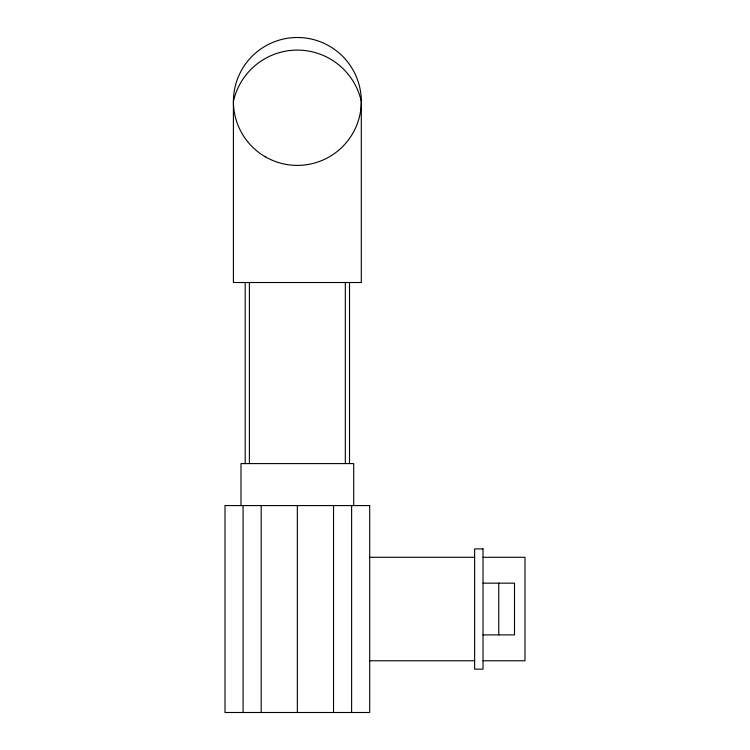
<?xml version="1.0" encoding="UTF-8"?>
<svg xmlns="http://www.w3.org/2000/svg" width="750" height="750" viewBox="0 0 750 750"><rect width="100%" height="100%" fill="white"/><g stroke="black" fill="none" stroke-linecap="round" stroke-linejoin="round"><path stroke-width="1.12" d="M369.694 557.297L474.619 557.297M483.019 557.297L524.991 557.297L524.991 660.769L483.019 660.769M483.019 583.162L514.5 583.162L514.5 634.894L483.019 634.894M369.694 660.769L474.619 660.769M498.759 583.162L498.759 634.894M353.709 505.566L353.709 463.594L241.003 463.594L241.003 505.566M351.609 505.566L351.609 712.5M349.509 282.516L349.509 463.594M345.319 282.516L345.319 463.594M333.525 505.566L333.525 712.5M297.356 505.566L297.356 712.5M261.178 505.566L261.178 712.5M249.394 282.516L249.394 463.594M245.194 282.516L245.194 463.594M243.094 505.566L243.094 712.5M361.303 282.516L233.409 282.516L233.409 101.447A65.494 65.494 0 0 1 361.303 101.447L361.303 282.516M369.694 505.566L225.009 505.566L225.009 712.5L369.694 712.5L369.694 505.566M483.019 548.906L474.619 548.906L474.619 669.159L483.019 669.159L483.019 548.906M265.378 156.825A63.947 63.947 0 0 0 361.303 101.447A63.947 63.947 0 0 0 265.378 46.069A63.947 63.947 0 0 0 265.378 156.825"/></g></svg>
